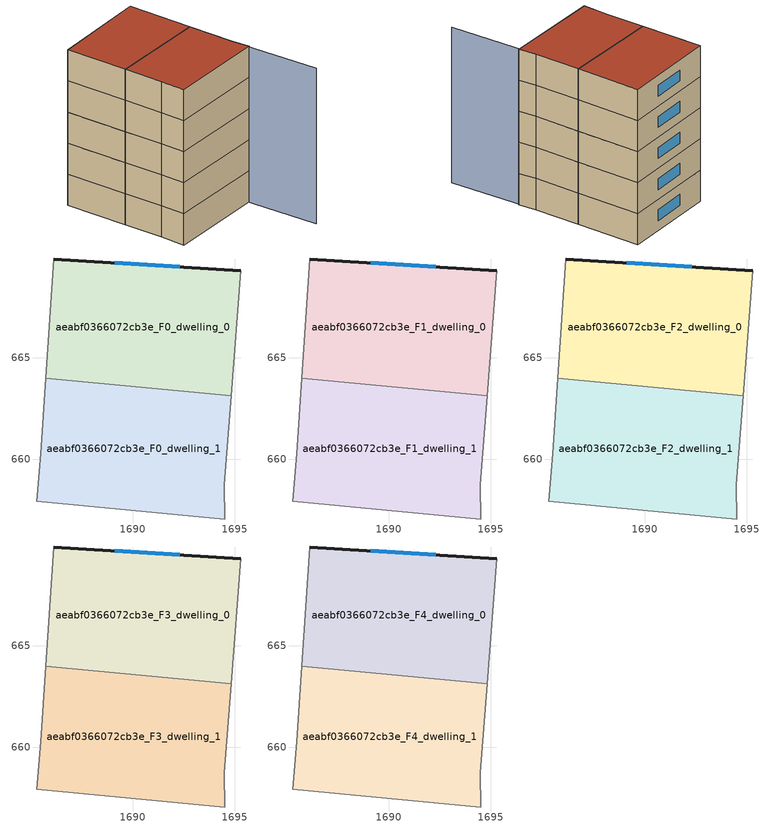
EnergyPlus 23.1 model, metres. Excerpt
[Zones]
aeabf0366072cb3e_F0_dwelling_0
 floor ground (EU_floor_Construction): 1695.31,669.28 1694.84,663.12 1685.72,663.98 1686.11,669.85 z0
 wall outside (EU_wall_Construction): 1695.31,669.28 1686.11,669.85 z0:3
 wall adiabatic (EU_wall_Construction): 1686.11,669.85 1685.72,663.98 / 1694.84,663.12 1695.31,669.28 z0:3
 wall to aeabf0366072cb3e_F0_dwelling_1 (EU_wall_Construction): 1685.72,663.98 1694.84,663.12 z0:3
 window (EU_Window_Construction): 1692.32,669.47 1689.1,669.67 z0.98:2.02
aeabf0366072cb3e_F0_dwelling_1
 floor ground (EU_floor_Construction): 1694.84,663.12 1694.5,658.75 1694.52,657.07 1685.27,657.95 1685.48,660.29 1685.72,663.98 z0
 wall adiabatic (EU_wall_Construction): 1685.72,663.98 1685.48,660.29 1685.27,657.95 1694.52,657.07 1694.5,658.75 1694.84,663.12 z0:3
aeabf0366072cb3e_F1_dwelling_0
 floor to aeabf0366072cb3e_F0_dwelling_0 (EU_floor_Construction): 1695.31,669.28 1694.84,663.12 1685.72,663.98 1686.11,669.85 z3
 wall outside (EU_wall_Construction): 1695.31,669.28 1686.11,669.85 z3:6
 wall adiabatic (EU_wall_Construction): 1686.11,669.85 1685.72,663.98 / 1694.84,663.12 1695.31,669.28 z3:6
 wall to aeabf0366072cb3e_F1_dwelling_1 (EU_wall_Construction): 1685.72,663.98 1694.84,663.12 z3:6
 window (EU_Window_Construction): 1692.32,669.47 1689.1,669.67 z3.98:5.02
aeabf0366072cb3e_F1_dwelling_1
 floor to aeabf0366072cb3e_F0_dwelling_1 (EU_floor_Construction): 1694.84,663.12 1694.5,658.75 1694.52,657.07 1685.27,657.95 1685.48,660.29 1685.72,663.98 z3
 wall adiabatic (EU_wall_Construction): 1685.72,663.98 1685.48,660.29 1685.27,657.95 1694.52,657.07 1694.5,658.75 1694.84,663.12 z3:6
aeabf0366072cb3e_F2_dwelling_0
 floor to aeabf0366072cb3e_F1_dwelling_0 (EU_floor_Construction): 1695.31,669.28 1694.84,663.12 1685.72,663.98 1686.11,669.85 z6
 wall outside (EU_wall_Construction): 1695.31,669.28 1686.11,669.85 z6:9
 wall adiabatic (EU_wall_Construction): 1686.11,669.85 1685.72,663.98 / 1694.84,663.12 1695.31,669.28 z6:9
 wall to aeabf0366072cb3e_F2_dwelling_1 (EU_wall_Construction): 1685.72,663.98 1694.84,663.12 z6:9
 window (EU_Window_Construction): 1692.32,669.47 1689.1,669.67 z6.98:8.02
aeabf0366072cb3e_F2_dwelling_1
 floor to aeabf0366072cb3e_F1_dwelling_1 (EU_floor_Construction): 1694.84,663.12 1694.5,658.75 1694.52,657.07 1685.27,657.95 1685.48,660.29 1685.72,663.98 z6
 wall adiabatic (EU_wall_Construction): 1685.72,663.98 1685.48,660.29 1685.27,657.95 1694.52,657.07 1694.5,658.75 1694.84,663.12 z6:9
aeabf0366072cb3e_F3_dwelling_0
 floor to aeabf0366072cb3e_F2_dwelling_0 (EU_floor_Construction): 1695.31,669.28 1694.84,663.12 1685.72,663.98 1686.11,669.85 z9
 wall outside (EU_wall_Construction): 1695.31,669.28 1686.11,669.85 z9:12
 wall adiabatic (EU_wall_Construction): 1686.11,669.85 1685.72,663.98 / 1694.84,663.12 1695.31,669.28 z9:12
 wall to aeabf0366072cb3e_F3_dwelling_1 (EU_wall_Construction): 1685.72,663.98 1694.84,663.12 z9:12
 window (EU_Window_Construction): 1692.32,669.47 1689.1,669.67 z9.98:11.02
aeabf0366072cb3e_F3_dwelling_1
 floor to aeabf0366072cb3e_F2_dwelling_1 (EU_floor_Construction): 1694.84,663.12 1694.5,658.75 1694.52,657.07 1685.27,657.95 1685.48,660.29 1685.72,663.98 z9
 wall adiabatic (EU_wall_Construction): 1685.72,663.98 1685.48,660.29 1685.27,657.95 1694.52,657.07 1694.5,658.75 1694.84,663.12 z9:12
aeabf0366072cb3e_F4_dwelling_0
 floor to aeabf0366072cb3e_F3_dwelling_0 (EU_floor_Construction): 1695.31,669.28 1694.84,663.12 1685.72,663.98 1686.11,669.85 z12
 wall outside (EU_wall_Construction): 1695.31,669.28 1686.11,669.85 z12:15
 wall adiabatic (EU_wall_Construction): 1686.11,669.85 1685.72,663.98 / 1694.84,663.12 1695.31,669.28 z12:15
 wall to aeabf0366072cb3e_F4_dwelling_1 (EU_wall_Construction): 1685.72,663.98 1694.84,663.12 z12:15
 window (EU_Window_Construction): 1692.32,669.47 1689.1,669.67 z12.98:14.02
 roof outside (EU_roof_Construction): 1694.84,663.12 1695.31,669.28 1686.11,669.85 1685.72,663.98 z15
aeabf0366072cb3e_F4_dwelling_1
 floor to aeabf0366072cb3e_F3_dwelling_1 (EU_floor_Construction): 1694.84,663.12 1694.5,658.75 1694.52,657.07 1685.27,657.95 1685.48,660.29 1685.72,663.98 z12
 wall adiabatic (EU_wall_Construction): 1685.72,663.98 1685.48,660.29 1685.27,657.95 1694.52,657.07 1694.5,658.75 1694.84,663.12 z12:15
 roof outside (EU_roof_Construction): 1694.52,657.07 1694.5,658.75 1694.84,663.12 1685.72,663.98 1685.48,660.29 1685.27,657.95 z15
shading: 1694.19,650.3 1694.89,669.3 z0:15
[Building]
EU S2 Campaign: North Axis=0; Terrain=City; Solar Distribution=FullExterior
[Site:Location]
Bologna: Latitude=44.5; Longitude=11.25; Time Zone=1; Elevation=37
[SizingPeriod:WeatherFileDays]
AnnualSizingPeriod: Begin Month=1; Begin Day of Month=1; End Month=12; End Day of Month=31; Day of Week for Start Day=Monday; Use Weather File Daylight Saving Period=No; Use Weather File Rain and Snow Indicators=No
[MATERIAL]
EU_InternalMass_Material: Roughness=MediumRough; Thickness=0.1; Conductivity=1; Density=1800; Specific Heat=900; Thermal Absorptance=0.9; Solar Absorptance=0.7; Visible Absorptance=0.7
[MATERIAL:NOMASS] Roughness=MediumRough; Thermal Absorptance=0.9; Solar Absorptance=0.7; Visible Absorptance=0.7
Name | Thermal Resistance
EU_wall_NoMass | 0.905828
EU_roof_NoMass | 0.37593
EU_floor_NoMass | 0.67114
[WINDOWMATERIAL:SIMPLEGLAZINGSYSTEM]
EU_Window_SimpleGlazing: UFactor=4.52486; Solar Heat Gain Coefficient=0.85; Visible Transmittance=0.85
[CONSTRUCTION]
EU_wall_Construction: EU_wall_NoMass
EU_roof_Construction: EU_roof_NoMass
EU_floor_Construction: EU_floor_NoMass
EU_Window_Construction: EU_Window_SimpleGlazing
EU_InternalMass_Construction: EU_InternalMass_Material
[ZONE] Type=1; Multiplier=1; Ceiling Height=autocalculate; Floor Area=autocalculate; Part of Total Floor Area=Yes
Name | Volume
aeabf0366072cb3e_F0_dwelling_0 | 166.126
aeabf0366072cb3e_F1_dwelling_0; aeabf0366072cb3e_F2_dwelling_0; aeabf0366072cb3e_F3_dwelling_0; aeabf0366072cb3e_F4_dwelling_0 | 166.124
aeabf0366072cb3e_F0_dwelling_1; aeabf0366072cb3e_F1_dwelling_1; aeabf0366072cb3e_F2_dwelling_1; aeabf0366072cb3e_F3_dwelling_1; aeabf0366072cb3e_F4_dwelling_1 | 166.132
[INTERNALMASS] Construction=EU_InternalMass_Construction
Name | Zone or ZoneList | Surface Area
aeabf0366072cb3e_F0_dwelling_0_EU_InternalMass | aeabf0366072cb3e_F0_dwelling_0 | 55.3747
aeabf0366072cb3e_F0_dwelling_1_EU_InternalMass | aeabf0366072cb3e_F0_dwelling_1 | 55.3762
aeabf0366072cb3e_F1_dwelling_0_EU_InternalMass | aeabf0366072cb3e_F1_dwelling_0 | 55.3747
aeabf0366072cb3e_F1_dwelling_1_EU_InternalMass | aeabf0366072cb3e_F1_dwelling_1 | 55.3762
aeabf0366072cb3e_F2_dwelling_0_EU_InternalMass | aeabf0366072cb3e_F2_dwelling_0 | 55.3747
aeabf0366072cb3e_F2_dwelling_1_EU_InternalMass | aeabf0366072cb3e_F2_dwelling_1 | 55.3762
aeabf0366072cb3e_F3_dwelling_0_EU_InternalMass | aeabf0366072cb3e_F3_dwelling_0 | 55.3747
aeabf0366072cb3e_F3_dwelling_1_EU_InternalMass | aeabf0366072cb3e_F3_dwelling_1 | 55.3762
aeabf0366072cb3e_F4_dwelling_0_EU_InternalMass | aeabf0366072cb3e_F4_dwelling_0 | 55.3747
aeabf0366072cb3e_F4_dwelling_1_EU_InternalMass | aeabf0366072cb3e_F4_dwelling_1 | 55.3762
[OTHEREQUIPMENT] Fuel Type=Electricity; Design Level Calculation Method=Watts/Area; Power per Zone Floor Area=1; Fraction Latent=0; Fraction Radiant=0; Fraction Lost=0; Carbon Dioxide Generation Rate=0; EndUse Subcategory=EU_Step8_InternalGains
Name | Zone or ZoneList or Space or SpaceList | Schedule
EU_Step8_InternalGain_aeabf0366072cb3e_F0_dwelling_0_f000 | aeabf0366072cb3e_F0_dwelling_0 | EU_Step8_GainSchedule_aeabf0366072cb3e_F0_dwelling_0_f000
EU_Step8_InternalGain_aeabf0366072cb3e_F0_dwelling_1_f000 | aeabf0366072cb3e_F0_dwelling_1 | EU_Step8_GainSchedule_aeabf0366072cb3e_F0_dwelling_1_f000
EU_Step8_InternalGain_aeabf0366072cb3e_F1_dwelling_0_f000 | aeabf0366072cb3e_F1_dwelling_0 | EU_Step8_GainSchedule_aeabf0366072cb3e_F1_dwelling_0_f000
EU_Step8_InternalGain_aeabf0366072cb3e_F1_dwelling_1_f000 | aeabf0366072cb3e_F1_dwelling_1 | EU_Step8_GainSchedule_aeabf0366072cb3e_F1_dwelling_1_f000
EU_Step8_InternalGain_aeabf0366072cb3e_F2_dwelling_0_f000 | aeabf0366072cb3e_F2_dwelling_0 | EU_Step8_GainSchedule_aeabf0366072cb3e_F2_dwelling_0_f000
EU_Step8_InternalGain_aeabf0366072cb3e_F2_dwelling_1_f000 | aeabf0366072cb3e_F2_dwelling_1 | EU_Step8_GainSchedule_aeabf0366072cb3e_F2_dwelling_1_f000
EU_Step8_InternalGain_aeabf0366072cb3e_F3_dwelling_0_f000 | aeabf0366072cb3e_F3_dwelling_0 | EU_Step8_GainSchedule_aeabf0366072cb3e_F3_dwelling_0_f000
EU_Step8_InternalGain_aeabf0366072cb3e_F3_dwelling_1_f000 | aeabf0366072cb3e_F3_dwelling_1 | EU_Step8_GainSchedule_aeabf0366072cb3e_F3_dwelling_1_f000
EU_Step8_InternalGain_aeabf0366072cb3e_F4_dwelling_0_f000 | aeabf0366072cb3e_F4_dwelling_0 | EU_Step8_GainSchedule_aeabf0366072cb3e_F4_dwelling_0_f000
EU_Step8_InternalGain_aeabf0366072cb3e_F4_dwelling_1_f000 | aeabf0366072cb3e_F4_dwelling_1 | EU_Step8_GainSchedule_aeabf0366072cb3e_F4_dwelling_1_f000
[ZONEVENTILATION:DESIGNFLOWRATE] Schedule=EU_AlwaysOn; Design Flow Rate Calculation Method=AirChanges/Hour; Air Changes per Hour=0.73129; Ventilation Type=Natural; Fan Pressure Rise=0; Fan Total Efficiency=1; Constant Term Coefficient=1; Temperature Term Coefficient=0; Velocity Term Coefficient=0; Velocity Squared Term Coefficient=0; Minimum Indoor Temperature=-100; Maximum Indoor Temperature=100; Delta Temperature=-100; Minimum Outdoor Temperature=-100; Maximum Outdoor Temperature=100; Maximum Wind Speed=40
Name | Zone or ZoneList or Space or SpaceList
EU_ConstantAir_aeabf0366072cb3e_F0_dwelling_0 | aeabf0366072cb3e_F0_dwelling_0
EU_ConstantAir_aeabf0366072cb3e_F0_dwelling_1 | aeabf0366072cb3e_F0_dwelling_1
EU_ConstantAir_aeabf0366072cb3e_F1_dwelling_0 | aeabf0366072cb3e_F1_dwelling_0
EU_ConstantAir_aeabf0366072cb3e_F1_dwelling_1 | aeabf0366072cb3e_F1_dwelling_1
EU_ConstantAir_aeabf0366072cb3e_F2_dwelling_0 | aeabf0366072cb3e_F2_dwelling_0
EU_ConstantAir_aeabf0366072cb3e_F2_dwelling_1 | aeabf0366072cb3e_F2_dwelling_1
EU_ConstantAir_aeabf0366072cb3e_F3_dwelling_0 | aeabf0366072cb3e_F3_dwelling_0
EU_ConstantAir_aeabf0366072cb3e_F3_dwelling_1 | aeabf0366072cb3e_F3_dwelling_1
EU_ConstantAir_aeabf0366072cb3e_F4_dwelling_0 | aeabf0366072cb3e_F4_dwelling_0
EU_ConstantAir_aeabf0366072cb3e_F4_dwelling_1 | aeabf0366072cb3e_F4_dwelling_1
[HVACTEMPLATE:THERMOSTAT] Constant Heating Setpoint=20; Constant Cooling Setpoint=50
EU_HeatOnly_aeabf0366072cb3e_F0_dwelling_0; EU_HeatOnly_aeabf0366072cb3e_F0_dwelling_1; EU_HeatOnly_aeabf0366072cb3e_F1_dwelling_0; EU_HeatOnly_aeabf0366072cb3e_F1_dwelling_1; EU_HeatOnly_aeabf0366072cb3e_F2_dwelling_0; EU_HeatOnly_aeabf0366072cb3e_F2_dwelling_1; EU_HeatOnly_aeabf0366072cb3e_F3_dwelling_0; EU_HeatOnly_aeabf0366072cb3e_F3_dwelling_1; EU_HeatOnly_aeabf0366072cb3e_F4_dwelling_0; EU_HeatOnly_aeabf0366072cb3e_F4_dwelling_1
[HVACTEMPLATE:ZONE:IDEALLOADSAIRSYSTEM] System Availability Schedule=EU_AlwaysOn; Maximum Heating Supply Air Temperature=50; Minimum Cooling Supply Air Temperature=13; Maximum Heating Supply Air Humidity Ratio=0.0156; Minimum Cooling Supply Air Humidity Ratio=0.0077; Heating Limit=NoLimit; Cooling Limit=NoLimit; Heating Availability Schedule=EU_AlwaysOn; Cooling Availability Schedule=EU_CoolingOff; Dehumidification Control Type=ConstantSensibleHeatRatio; Cooling Sensible Heat Ratio=0.7; Dehumidification Setpoint=60; Humidification Control Type=None; Humidification Setpoint=30; Outdoor Air Method=None; Outdoor Air Flow Rate per Person=0.00944; Outdoor Air Flow Rate per Zone Floor Area=0; Outdoor Air Flow Rate per Zone=0; Demand Controlled Ventilation Type=None; Outdoor Air Economizer Type=NoEconomizer; Heat Recovery Type=None; Sensible Heat Recovery Effectiveness=0.7; Latent Heat Recovery Effectiveness=0.65
Name | Template Thermostat
aeabf0366072cb3e_F0_dwelling_0 | EU_HeatOnly_aeabf0366072cb3e_F0_dwelling_0
aeabf0366072cb3e_F0_dwelling_1 | EU_HeatOnly_aeabf0366072cb3e_F0_dwelling_1
aeabf0366072cb3e_F1_dwelling_0 | EU_HeatOnly_aeabf0366072cb3e_F1_dwelling_0
aeabf0366072cb3e_F1_dwelling_1 | EU_HeatOnly_aeabf0366072cb3e_F1_dwelling_1
aeabf0366072cb3e_F2_dwelling_0 | EU_HeatOnly_aeabf0366072cb3e_F2_dwelling_0
aeabf0366072cb3e_F2_dwelling_1 | EU_HeatOnly_aeabf0366072cb3e_F2_dwelling_1
aeabf0366072cb3e_F3_dwelling_0 | EU_HeatOnly_aeabf0366072cb3e_F3_dwelling_0
aeabf0366072cb3e_F3_dwelling_1 | EU_HeatOnly_aeabf0366072cb3e_F3_dwelling_1
aeabf0366072cb3e_F4_dwelling_0 | EU_HeatOnly_aeabf0366072cb3e_F4_dwelling_0
aeabf0366072cb3e_F4_dwelling_1 | EU_HeatOnly_aeabf0366072cb3e_F4_dwelling_1
[SIZING:ZONE] Zone Cooling Design Supply Air Temperature Input Method=SupplyAirTemperature; Zone Cooling Design Supply Air Temperature=13; Zone Heating Design Supply Air Temperature Input Method=SupplyAirTemperature; Zone Heating Design Supply Air Temperature=50; Zone Cooling Design Supply Air Humidity Ratio=0.008; Zone Heating Design Supply Air Humidity Ratio=0.008; Cooling Design Air Flow Method=DesignDay; Cooling Design Air Flow Rate=0; Cooling Minimum Air Flow per Zone Floor Area=0.000762; Cooling Minimum Air Flow=0; Cooling Minimum Air Flow Fraction=0.2; Heating Design Air Flow Method=DesignDay; Heating Design Air Flow Rate=0; Heating Maximum Air Flow per Zone Floor Area=0.002032; Heating Maximum Air Flow=0.141576; Heating Maximum Air Flow Fraction=0.3; Account for Dedicated Outdoor Air System=No; Dedicated Outdoor Air System Control Strategy=NeutralSupplyAir; Dedicated Outdoor Air Low Setpoint Temperature for Design=autosize; Dedicated Outdoor Air High Setpoint Temperature for Design=autosize; Zone Load Sizing Method=Sensible Load Only No Latent Load; Zone Latent Cooling Design Supply Air Humidity Ratio Input Method=HumidityRatioDifference; Zone Cooling Design Supply Air Humidity Ratio Difference=0.005; Zone Latent Heating Design Supply Air Humidity Ratio Input Method=HumidityRatioDifference; Zone Humidification Design Supply Air Humidity Ratio Difference=0.005
aeabf0366072cb3e_F0_dwelling_0; aeabf0366072cb3e_F0_dwelling_1; aeabf0366072cb3e_F1_dwelling_0; aeabf0366072cb3e_F1_dwelling_1; aeabf0366072cb3e_F2_dwelling_0; aeabf0366072cb3e_F2_dwelling_1; aeabf0366072cb3e_F3_dwelling_0; aeabf0366072cb3e_F3_dwelling_1; aeabf0366072cb3e_F4_dwelling_0; aeabf0366072cb3e_F4_dwelling_1
[SCHEDULE:CONSTANT]
Name | Hourly Value
EU_AlwaysOn | 1
EU_CoolingOff | 0
[SCHEDULE:FILE] Column Number=1; Rows to Skip at Top=0; Number of Hours of Data=8760; Column Separator=Comma; Interpolate to Timestep=No; Minutes per Item=60; Adjust Schedule for Daylight Savings=Yes
Name | File
EU_Step8_GainSchedule_aeabf0366072cb3e_F0_dwelling_0_f000 | ../../schedules/aeabf0366072cb3e/aeabf0366072cb3e_F0_dwelling_0_f000_gain.csv
EU_Step8_GainSchedule_aeabf0366072cb3e_F0_dwelling_1_f000 | ../../schedules/aeabf0366072cb3e/aeabf0366072cb3e_F0_dwelling_1_f000_gain.csv
EU_Step8_GainSchedule_aeabf0366072cb3e_F1_dwelling_0_f000 | ../../schedules/aeabf0366072cb3e/aeabf0366072cb3e_F1_dwelling_0_f000_gain.csv
EU_Step8_GainSchedule_aeabf0366072cb3e_F1_dwelling_1_f000 | ../../schedules/aeabf0366072cb3e/aeabf0366072cb3e_F1_dwelling_1_f000_gain.csv
EU_Step8_GainSchedule_aeabf0366072cb3e_F2_dwelling_0_f000 | ../../schedules/aeabf0366072cb3e/aeabf0366072cb3e_F2_dwelling_0_f000_gain.csv
EU_Step8_GainSchedule_aeabf0366072cb3e_F2_dwelling_1_f000 | ../../schedules/aeabf0366072cb3e/aeabf0366072cb3e_F2_dwelling_1_f000_gain.csv
EU_Step8_GainSchedule_aeabf0366072cb3e_F3_dwelling_0_f000 | ../../schedules/aeabf0366072cb3e/aeabf0366072cb3e_F3_dwelling_0_f000_gain.csv
EU_Step8_GainSchedule_aeabf0366072cb3e_F3_dwelling_1_f000 | ../../schedules/aeabf0366072cb3e/aeabf0366072cb3e_F3_dwelling_1_f000_gain.csv
EU_Step8_GainSchedule_aeabf0366072cb3e_F4_dwelling_0_f000 | ../../schedules/aeabf0366072cb3e/aeabf0366072cb3e_F4_dwelling_0_f000_gain.csv
EU_Step8_GainSchedule_aeabf0366072cb3e_F4_dwelling_1_f000 | ../../schedules/aeabf0366072cb3e/aeabf0366072cb3e_F4_dwelling_1_f000_gain.csv
